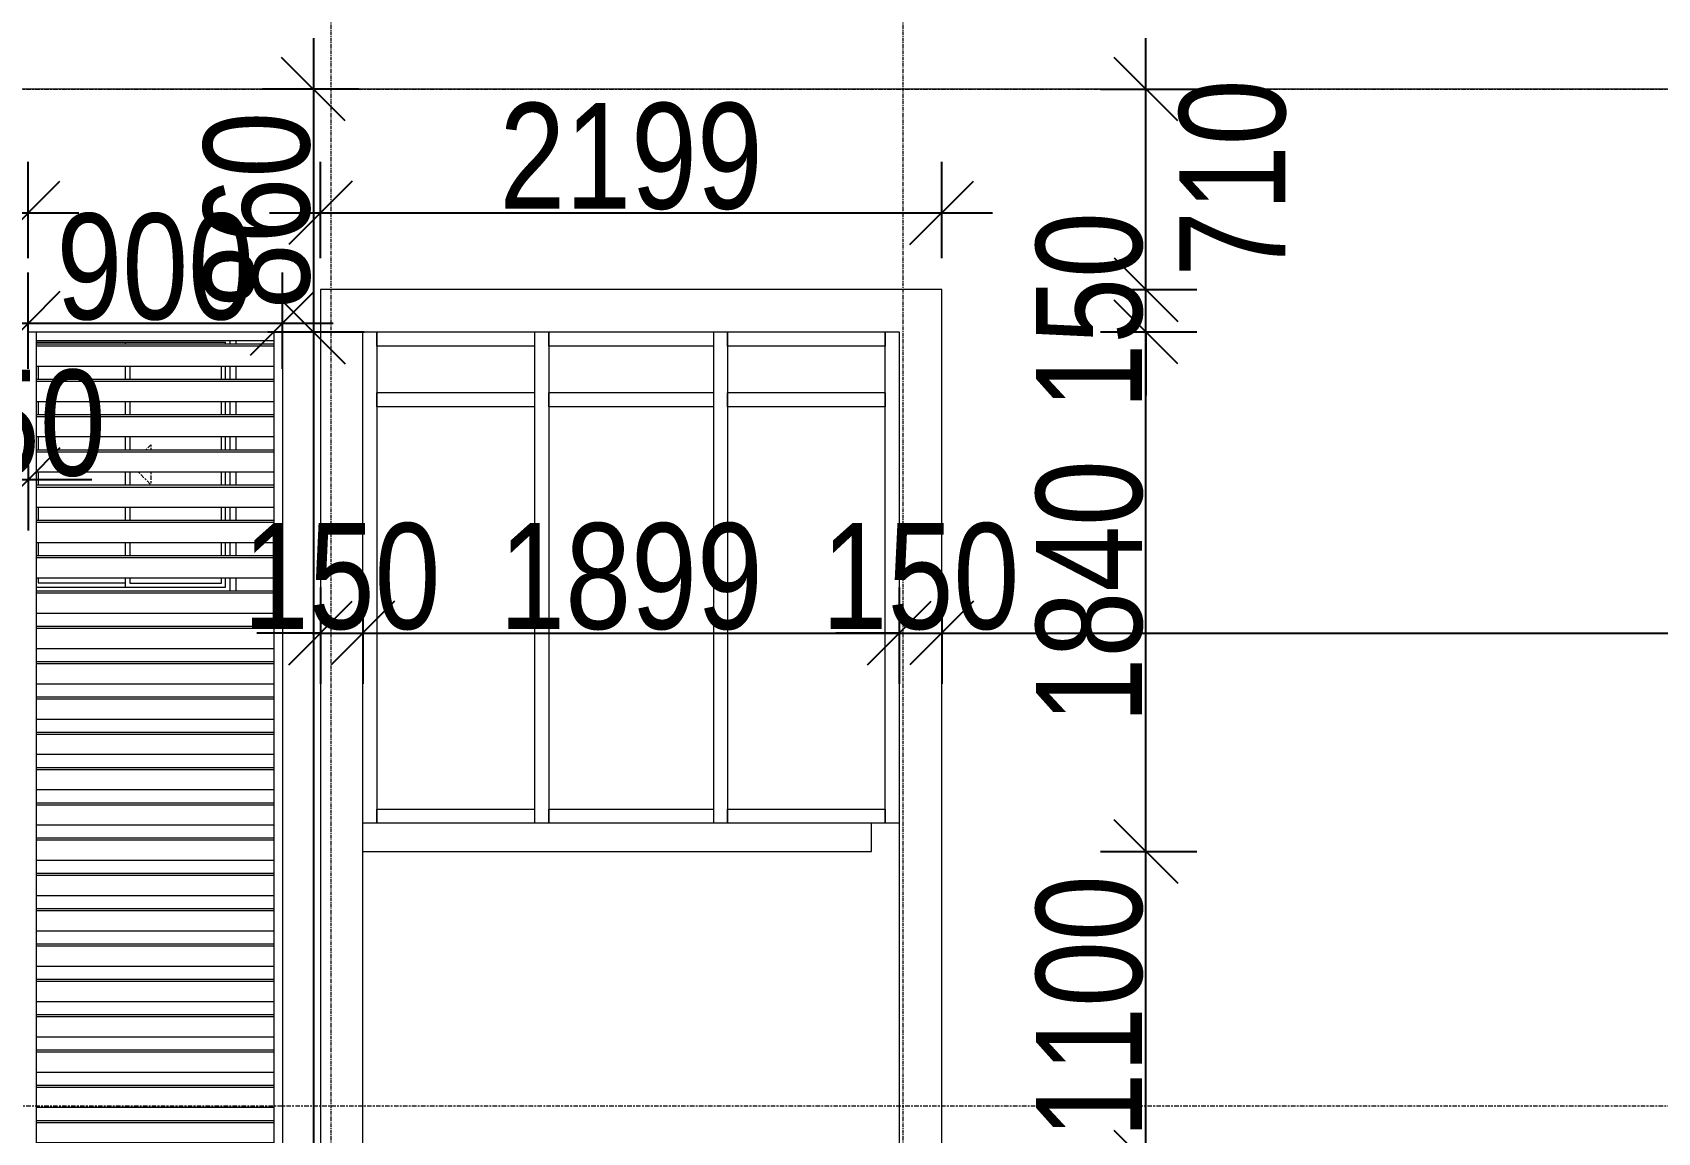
# Model space of a CAD drawing. Header units: millimetres. Extents: x -35190 to 411743, y -233114 to 23872.
# Drawn here: x 162426 to 168179, y -156620 to -152724 of the extents above; entities that cross this region are included whole.
import ezdxf

# ---------------------------------------------------------------- set-up
doc = ezdxf.new("R2010")
doc.units = ezdxf.units.MM
doc.linetypes.add('Centre', pattern=[31.75, 6.35, -4.7625, 15.875, -4.7625])
doc.linetypes.add('Grid Line', pattern=[22.225, 12.7, -3.175, 3.175, -3.175])
for name, color, linetype, lineweight in [('A-ANNO-DIMS', 211, 'Continuous', 9), ('A-FLOR-LEVL', 51, 'Continuous', 18), ('A-GLAZ', 151, 'Continuous', 18), ('A-GLAZ-CURT', 52, 'Continuous', 18), ('A-GLAZ-CWMG', 51, 'Continuous', 18), ('A-ROOF', 132, 'Continuous', 18), ('A-WALL', 113, 'Continuous', 18), ('Q-CASE', 31, 'Continuous', 18), ('S-GRID', 1, 'Continuous', 9)]:
    doc.layers.add(name, color=color, linetype=linetype, lineweight=lineweight)
doc.styles.add('Arial_3', font='arial.ttf', dxfattribs={"width": 0.8, "height": 375})
doc.dimstyles.new('main_4_5mm', dxfattribs={"dimscale": 304.8, "dimtxt": 382.597275, "dimasz": 0.738189, "dimexe": 0.590551, "dimexo": 0.0625, "dimgap": 0.024606, "dimtad": 1, "dimdec": 0, "dimzin": 0, "dimdsep": 46, "dimtxsty": 'Arial_3', "dimblk1": 'OBLIQUE', "dimblk2": 'OBLIQUE', "dimsah": 1, "dimcen": 0.09, "dimdle": 0.590551, "dimazin": 0, "dimtfac": 1, "dimtdec": 4, "dimtix": 1, "dimtmove": 0, "dimatfit": 3, "dimfxl": 0.590551, "dimfxlon": 1, "dimtvp": 1, "dimtolj": 1, "dimtzin": 0, "dimarcsym": 2})
doc.dimstyles.new('main_4_5mm_1', dxfattribs={"dimscale": 304.8, "dimtxt": 382.597275, "dimasz": 0.738189, "dimexe": 0.590551, "dimexo": 0.0625, "dimgap": 0.024606, "dimtad": 1, "dimdec": 0, "dimzin": 0, "dimdsep": 46, "dimtxsty": 'Arial_3', "dimblk1": 'OBLIQUE', "dimblk2": 'OBLIQUE', "dimsah": 1, "dimcen": 0.09, "dimdle": 0.590551, "dimazin": 0, "dimtfac": 1, "dimtdec": 4, "dimtix": 1, "dimtmove": 1, "dimatfit": 3, "dimfxl": 0.590551, "dimfxlon": 1, "dimtvp": 1, "dimtolj": 1, "dimtzin": 0, "dimarcsym": 2})

# ---------------------------------------------------------------- blocks, each defined once
blk = doc.blocks.new('Rectangular Mullion - 50 x 150mm-723582-West')
at = {"layer": 'A-GLAZ-CWMG'}
for p, q in [((265.3, 10640), (265.3, 10690)), ((823.3, 10690), (823.3, 10640)), ((823.3, 10640), (265.3, 10640))]:
    blk.add_line(p, q, dxfattribs=at)
blk = doc.blocks.new('Rectangular Mullion - 50 x 150mm-723583-West')
at = {"layer": 'A-GLAZ-CWMG'}
for p, q in [((1506.3, 8950), (1506.3, 9000)), ((1506.3, 9000), (2064.3, 9000)), ((2064.3, 9000), (2064.3, 8950))]:
    blk.add_line(p, q, dxfattribs=at)
blk = doc.blocks.new('Rectangular Mullion - 50 x 150mm-723963-West')
at = {"layer": 'A-GLAZ-CWMG'}
for p, q in [((873.3, 8950), (873.3, 9000)), ((873.3, 9000), (1456.3, 9000)), ((1456.3, 9000), (1456.3, 8950))]:
    blk.add_line(p, q, dxfattribs=at)
blk = doc.blocks.new('Rectangular Mullion - 50 x 150mm-725073-West')
at = {"layer": 'A-GLAZ-CWMG'}
blk.add_line((265.3, 6700), (265.3, 5200), dxfattribs=at)
blk = doc.blocks.new('Rectangular Mullion - 50 x 150mm-725082-West')
at = {"layer": 'A-GLAZ-CWMG'}
blk.add_line((2064.3, 10450), (2064.3, 10690), dxfattribs=at)
blk = doc.blocks.new('Rectangular Mullion - 50 x 150mm-725067-West')
at = {"layer": 'A-GLAZ-CWMG'}
for p, q in [((1390.3, 6700), (1390.3, 5200)), ((1440.3, 6700), (1440.3, 5200))]:
    blk.add_line(p, q, dxfattribs=at)
blk = doc.blocks.new('Casework 1 - Casework 1-478824-West')
at = {"layer": 'Q-CASE'}
for p, q in [((2264.3, 10840), (65.3, 10840)), ((65.3, 10840), (65.3, 0)), ((2264.3, 0), (2264.3, 10840)), ((215.3, 150), (215.3, 10690)), ((215.3, 10690), (2114.3, 10690)), ((2114.3, 10690), (2114.3, 0)), ((2015.3, 8950), (215.3, 8950)), ((2015.3, 8850), (2015.3, 8950)), ((215.3, 8850), (2015.3, 8850))]:
    blk.add_line(p, q, dxfattribs=at)
blk = doc.blocks.new('Sliding - 2L - SL750 X 900-440830-West')
at = {"layer": 'A-GLAZ'}
for p, q in [((-939.7, 10654), (-270.7, 10654)), ((-624.7, 10646.9), (-624.7, 10654)), ((-270.7, 10646.9), (-270.7, 10654)), ((-254.7, 10646.9), (-254.7, 10660)), ((-234.7, 10660), (-234.7, 10646.9)), ((-933.6, 10568.1), (-933.6, 10521.9)), ((-624.8, 10521.9), (-624.8, 10568.1)), ((-624.7, 10521.9), (-624.7, 10568.1)), ((-609.7, 10568.1), (-609.7, 10521.9)), ((-285.7, 10521.9), (-285.7, 10568.1)), ((-270.7, 10521.9), (-270.7, 10568.1)), ((-254.7, 10521.9), (-254.7, 10568.1)), ((-234.7, 10568.1), (-234.7, 10521.9)), ((-933.6, 10443.1), (-933.6, 10396.9)), ((-624.8, 10396.9), (-624.8, 10443.1)), ((-624.7, 10396.9), (-624.7, 10443.1)), ((-609.7, 10443.1), (-609.7, 10396.9)), ((-285.7, 10396.9), (-285.7, 10443.1)), ((-270.7, 10396.9), (-270.7, 10443.1)), ((-254.7, 10396.9), (-254.7, 10443.1)), ((-234.7, 10443.1), (-234.7, 10396.9)), ((-933.6, 10318.1), (-933.6, 10271.9)), ((-624.8, 10271.9), (-624.8, 10318.1)), ((-624.7, 10271.9), (-624.7, 10318.1)), ((-609.7, 10318.1), (-609.7, 10271.9)), ((-285.7, 10271.9), (-285.7, 10318.1)), ((-270.7, 10271.9), (-270.7, 10318.1)), ((-254.7, 10271.9), (-254.7, 10318.1)), ((-234.7, 10318.1), (-234.7, 10271.9)), ((-933.6, 10193.1), (-933.6, 10146.9)), ((-624.8, 10146.9), (-624.8, 10193.1)), ((-624.7, 10146.9), (-624.7, 10193.1)), ((-609.7, 10193.1), (-609.7, 10146.9)), ((-285.7, 10146.9), (-285.7, 10193.1)), ((-270.7, 10146.9), (-270.7, 10193.1)), ((-254.7, 10146.9), (-254.7, 10193.1)), ((-234.7, 10193.1), (-234.7, 10146.9)), ((-933.6, 10068.1), (-933.6, 10021.9)), ((-624.8, 10021.9), (-624.8, 10068.1)), ((-624.7, 10021.9), (-624.7, 10068.1)), ((-609.7, 10068.1), (-609.7, 10021.9)), ((-285.7, 10021.9), (-285.7, 10068.1)), ((-270.7, 10021.9), (-270.7, 10068.1)), ((-254.7, 10021.9), (-254.7, 10068.1)), ((-234.7, 10068.1), (-234.7, 10021.9)), ((-933.6, 9943.1), (-933.6, 9896.9)), ((-624.8, 9896.9), (-624.8, 9943.1)), ((-624.7, 9896.9), (-624.7, 9943.1)), ((-609.7, 9943.1), (-609.7, 9896.9)), ((-285.7, 9896.9), (-285.7, 9943.1)), ((-270.7, 9896.9), (-270.7, 9943.1)), ((-254.7, 9896.9), (-254.7, 9943.1)), ((-234.7, 9943.1), (-234.7, 9896.9)), ((-939.7, 9786), (-270.7, 9786)), ((-933.6, 9818.1), (-933.6, 9801.1)), ((-933.6, 9801.1), (-624.8, 9801.1)), ((-624.8, 9801.1), (-624.8, 9818.1)), ((-624.7, 9786), (-624.7, 9818.1)), ((-609.7, 9818.1), (-609.7, 9801)), ((-609.7, 9801), (-285.7, 9801)), ((-285.7, 9801), (-285.7, 9818.1)), ((-270.7, 9786), (-270.7, 9818.1)), ((-254.7, 9771.9), (-254.7, 9818.1)), ((-234.7, 9818.1), (-234.7, 9771.9))]:
    blk.add_line(p, q, dxfattribs=at)
at = {"layer": 'A-GLAZ', "linetype": 'Centre'}
for p, q in [((-554, 10271.9), (-535.2, 10290.7)), ((-535.2, 10290.7), (-535.2, 10271.9)), ((-579, 10193.1), (-535.2, 10149.3)), ((-535.2, 10193.1), (-535.2, 10149.3))]:
    blk.add_line(p, q, dxfattribs=at)
blk = doc.blocks.new('Rectangular Mullion - 30mm Square-695634-West')
at = {"layer": 'A-GLAZ-CWMG'}
for p, q in [((-939.7, 10660), (-939.7, 10690)), ((-939.7, 10660), (-99.7, 10660)), ((-99.7, 10690), (-99.7, 10660))]:
    blk.add_line(p, q, dxfattribs=at)
blk = doc.blocks.new('Rectangular Mullion - 30mm Square-695780-West')
at = {"layer": 'A-GLAZ-CWMG'}
for p, q in [((-939.7, 10646.9), (-939.7, 10690)), ((-939.7, 10605), (-939.7, 10615.4))]:
    blk.add_line(p, q, dxfattribs=at)
blk = doc.blocks.new('grill panel - grill panel-V15-West')
at = {"layer": 'A-GLAZ-CURT'}
for p, q in [((-939.7, 639.8), (-939.7, 646.9)), ((-99.7, 646.9), (-939.7, 646.9)), ((-939.7, 615.4), (-939.7, 639.8)), ((-99.7, 639.8), (-939.7, 639.8)), ((-99.7, 646.9), (-99.7, 639.8)), ((-99.7, 639.8), (-99.7, 615.4)), ((-99.7, 568.1), (-939.7, 568.1))]:
    blk.add_line(p, q, dxfattribs=at)
blk = doc.blocks.new('Rectangular Mullion - 30mm Square-V21-West')
at = {"layer": 'A-GLAZ-CWMG'}
for p, q in [((-99.7, 7855), (-99.7, 7771.9)), ((-99.7, 7740.5), (-99.7, 7730))]:
    blk.add_line(p, q, dxfattribs=at)
blk = doc.blocks.new('Rectangular Mullion - 30mm Square-695042-West')
at = {"layer": 'A-GLAZ-CWMG'}
for p, q in [((-99.7, 730), (-99.7, 646.9)), ((-99.7, 615.4), (-99.7, 605))]:
    blk.add_line(p, q, dxfattribs=at)
blk = doc.blocks.new('Rectangular Mullion - 30mm Square-V22-West')
at = {"layer": 'A-GLAZ-CWMG'}
for p, q in [((-939.7, 7771.9), (-939.7, 7855)), ((-939.7, 7730), (-939.7, 7740.5))]:
    blk.add_line(p, q, dxfattribs=at)
blk = doc.blocks.new('Rectangular Mullion - 30mm Square-695045-West')
at = {"layer": 'A-GLAZ-CWMG'}
for p, q in [((-939.7, 646.9), (-939.7, 730)), ((-939.7, 605), (-939.7, 615.4))]:
    blk.add_line(p, q, dxfattribs=at)
blk = doc.blocks.new('Rectangular Mullion - 50 x 150mm-725129-West')
at = {"layer": 'A-GLAZ-CWMG'}
blk.add_line((265.3, 10690), (265.3, 10450), dxfattribs=at)
blk = doc.blocks.new('Rectangular Mullion - 50 x 150mm-725076-West')
at = {"layer": 'A-GLAZ-CWMG'}
blk.add_line((1965.3, 5200), (1965.3, 6700), dxfattribs=at)
blk = doc.blocks.new('Rectangular Mullion - 50 x 150mm-725079-West')
at = {"layer": 'A-GLAZ-CWMG'}
for p, q in [((1456.3, 10690), (1456.3, 10450)), ((1506.3, 10690), (1506.3, 10450))]:
    blk.add_line(p, q, dxfattribs=at)
blk = doc.blocks.new('Rectangular Mullion - 50 x 150mm-723585-West')
at = {"layer": 'A-GLAZ-CWMG'}
for p, q in [((1506.3, 10425), (1506.3, 10475)), ((2064.3, 10475), (1506.3, 10475)), ((2064.3, 10475), (2064.3, 10425)), ((2064.3, 10425), (1506.3, 10425))]:
    blk.add_line(p, q, dxfattribs=at)
blk = doc.blocks.new('Rectangular Mullion - 50 x 150mm-723964-West')
at = {"layer": 'A-GLAZ-CWMG'}
for p, q in [((873.3, 10425), (873.3, 10475)), ((1456.3, 10475), (873.3, 10475)), ((1456.3, 10475), (1456.3, 10425)), ((1456.3, 10425), (873.3, 10425))]:
    blk.add_line(p, q, dxfattribs=at)
blk = doc.blocks.new('Rectangular Mullion - 50 x 150mm-723965-West')
at = {"layer": 'A-GLAZ-CWMG'}
for p, q in [((873.3, 10640), (873.3, 10690)), ((1456.3, 10690), (1456.3, 10640)), ((1456.3, 10640), (873.3, 10640))]:
    blk.add_line(p, q, dxfattribs=at)
blk = doc.blocks.new('grill panel - grill panel-695781-West')
at = {"layer": 'A-GLAZ-CURT'}
for p, q in [((-939.7, 10639.8), (-939.7, 10646.9)), ((-99.7, 10646.9), (-939.7, 10646.9)), ((-99.7, 10646.9), (-99.7, 10639.8)), ((-939.7, 10615.4), (-939.7, 10639.8)), ((-99.7, 10639.8), (-939.7, 10639.8)), ((-99.7, 10639.8), (-99.7, 10615.4)), ((-99.7, 10568.1), (-939.7, 10568.1))]:
    blk.add_line(p, q, dxfattribs=at)
blk = doc.blocks.new('Rectangular Mullion - 30mm Square-695782-West')
at = {"layer": 'A-GLAZ-CWMG'}
for p, q in [((-99.7, 10690), (-99.7, 10646.9)), ((-99.7, 10615.4), (-99.7, 10605))]:
    blk.add_line(p, q, dxfattribs=at)
blk = doc.blocks.new('_Oblique')
at = {"color": 0, "linetype": 'ByBlock', "lineweight": -2}
blk.add_line((-0.5, -0.5), (0.5, 0.5), dxfattribs=at)
blk = doc.blocks.new('*D2554')
at = {"layer": 'A-ANNO-DIMS', "color": 0, "lineweight": -2, "transparency": 16777216}
for p, q in [((166367.7, -159555), (166367.7, -156545)), ((166206.8, -156725), (166547.7, -156725)), ((166206.8, -159375), (166547.7, -159375))]:
    blk.add_line(p, q, dxfattribs=at)
at = {"layer": 'Defpoints', "color": 0, "transparency": 16777216}
for p in [(166187.7, -156725), (166367.7, -156725), (166187.7, -159375)]:
    blk.add_point(p, dxfattribs=at)
at = {"layer": 'A-ANNO-DIMS', "color": 0, "lineweight": -2, "transparency": 16777216, "xscale": 224.9999999999999, "yscale": 224.9999999999999, "zscale": 224.9999999999999}
for p, rotation in [((166367.7, -156725), 90), ((166367.7, -159375), 270)]:
    blk.add_blockref('_Oblique', p, dxfattribs=dict(at, rotation=rotation))
at = {"layer": 'A-ANNO-DIMS', "color": 0, "transparency": 16777216, "insert": (166168.7, -158050), "char_height": 375, "width": 991.692, "attachment_point": 5, "rotation": 90, "style": 'Arial_3'}
blk.add_mtext('\\A1;2650', dxfattribs=at)
blk = doc.blocks.new('*D2555')
at = {"layer": 'A-ANNO-DIMS', "color": 0, "lineweight": -2, "transparency": 16777216}
for p, q in [((166367.7, -156905), (166367.7, -155445)), ((166206.8, -155625), (166547.7, -155625)), ((166206.8, -156725), (166547.7, -156725))]:
    blk.add_line(p, q, dxfattribs=at)
at = {"layer": 'Defpoints', "color": 0, "transparency": 16777216}
for p in [(166187.7, -155625), (166367.7, -155625), (166187.7, -156725)]:
    blk.add_point(p, dxfattribs=at)
at = {"layer": 'A-ANNO-DIMS', "color": 0, "lineweight": -2, "transparency": 16777216, "xscale": 224.9999999999999, "yscale": 224.9999999999999, "zscale": 224.9999999999999}
for p, rotation in [((166367.7, -155625), 90), ((166367.7, -156725), 270)]:
    blk.add_blockref('_Oblique', p, dxfattribs=dict(at, rotation=rotation))
at = {"layer": 'A-ANNO-DIMS', "color": 0, "transparency": 16777216, "insert": (166168.7, -156175), "char_height": 375, "width": 991.692, "attachment_point": 5, "rotation": 90, "style": 'Arial_3'}
blk.add_mtext('\\A1;1100', dxfattribs=at)
blk = doc.blocks.new('*D2556')
at = {"layer": 'A-ANNO-DIMS', "color": 0, "lineweight": -2, "transparency": 16777216}
for p, q in [((166367.7, -155805), (166367.7, -153605)), ((166206.8, -153785), (166547.7, -153785)), ((166206.8, -155625), (166547.7, -155625))]:
    blk.add_line(p, q, dxfattribs=at)
at = {"layer": 'Defpoints', "color": 0, "transparency": 16777216}
for p in [(166187.7, -153785), (166367.7, -153785), (166187.7, -155625)]:
    blk.add_point(p, dxfattribs=at)
at = {"layer": 'A-ANNO-DIMS', "color": 0, "lineweight": -2, "transparency": 16777216, "xscale": 224.9999999999999, "yscale": 224.9999999999999, "zscale": 224.9999999999999}
for p, rotation in [((166367.7, -153785), 90), ((166367.7, -155625), 270)]:
    blk.add_blockref('_Oblique', p, dxfattribs=dict(at, rotation=rotation))
at = {"layer": 'A-ANNO-DIMS', "color": 0, "transparency": 16777216, "insert": (166168.7, -154705), "char_height": 375, "width": 991.692, "attachment_point": 5, "rotation": 90, "style": 'Arial_3'}
blk.add_mtext('\\A1;1840', dxfattribs=at)
blk = doc.blocks.new('*D2557')
at = {"layer": 'A-ANNO-DIMS', "color": 0, "lineweight": -2, "transparency": 16777216}
for p, q in [((166367.7, -153635), (166367.7, -153410)), ((166206.8, -153635), (166547.7, -153635)), ((166367.7, -153785), (166367.7, -153635)), ((166206.8, -153785), (166547.7, -153785)), ((166367.7, -153785), (166367.7, -154010))]:
    blk.add_line(p, q, dxfattribs=at)
at = {"layer": 'Defpoints', "color": 0, "transparency": 16777216}
for p in [(166187.7, -153635), (166367.7, -153635), (166187.7, -153785)]:
    blk.add_point(p, dxfattribs=at)
at = {"layer": 'A-ANNO-DIMS', "color": 0, "lineweight": -2, "transparency": 16777216, "xscale": 224.9999999999999, "yscale": 224.9999999999999, "zscale": 224.9999999999999}
for p, rotation in [((166367.7, -153635), 270), ((166367.7, -153785), 90)]:
    blk.add_blockref('_Oblique', p, dxfattribs=dict(at, rotation=rotation))
at = {"layer": 'A-ANNO-DIMS', "color": 0, "transparency": 16777216, "insert": (166168.7, -153710), "char_height": 375, "width": 743.769, "attachment_point": 5, "rotation": 90, "style": 'Arial_3'}
blk.add_mtext('\\A1;150', dxfattribs=at)
blk = doc.blocks.new('*D2558')
at = {"layer": 'A-ANNO-DIMS', "color": 0, "lineweight": -2, "transparency": 16777216}
for p, q in [((166367.7, -153815), (166367.7, -152745)), ((166206.8, -152925), (166547.7, -152925)), ((166206.8, -153635), (166547.7, -153635))]:
    blk.add_line(p, q, dxfattribs=at)
at = {"layer": 'Defpoints', "color": 0, "transparency": 16777216}
for p in [(166187.7, -152925), (166367.7, -152925), (166187.7, -153635)]:
    blk.add_point(p, dxfattribs=at)
at = {"layer": 'A-ANNO-DIMS', "color": 0, "lineweight": -2, "transparency": 16777216, "xscale": 224.9999999999999, "yscale": 224.9999999999999, "zscale": 224.9999999999999}
for p, rotation in [((166367.7, -152925), 90), ((166367.7, -153635), 270)]:
    blk.add_blockref('_Oblique', p, dxfattribs=dict(at, rotation=rotation))
at = {"layer": 'A-ANNO-DIMS', "color": 0, "transparency": 16777216, "insert": (166485.6, -153589.9), "char_height": 375, "width": 743.769, "attachment_point": 1, "rotation": 90, "line_spacing_factor": 0.941778, "style": 'Arial_3'}
blk.add_mtext('\\A1;710', dxfattribs=at)
blk = doc.blocks.new('*D2559')
at = {"layer": 'A-ANNO-DIMS', "color": 0, "lineweight": -2, "transparency": 16777216}
for p, q in [((163420.7, -152745), (163420.7, -153965)), ((163581.6, -152925), (163240.7, -152925)), ((163259.7, -153785), (163600.7, -153785))]:
    blk.add_line(p, q, dxfattribs=at)
at = {"layer": 'Defpoints', "color": 0, "transparency": 16777216}
for p in [(163600.7, -152925), (163240.7, -153785), (163420.7, -153785)]:
    blk.add_point(p, dxfattribs=at)
at = {"layer": 'A-ANNO-DIMS', "color": 0, "lineweight": -2, "transparency": 16777216, "xscale": 224.9999999999999, "yscale": 224.9999999999999, "zscale": 224.9999999999999}
for p, rotation in [((163420.7, -152925), 90), ((163420.7, -153785), 270)]:
    blk.add_blockref('_Oblique', p, dxfattribs=dict(at, rotation=rotation))
at = {"layer": 'A-ANNO-DIMS', "color": 0, "transparency": 16777216, "insert": (163221.7, -153355), "char_height": 375, "width": 743.769, "attachment_point": 5, "rotation": 90, "style": 'Arial_3'}
blk.add_mtext('\\A1;860', dxfattribs=at)
blk = doc.blocks.new('*D2560')
at = {"layer": 'A-ANNO-DIMS', "color": 0, "lineweight": -2, "transparency": 16777216}
for p, q in [((163420.7, -153605), (163420.7, -164205)), ((163259.7, -153785), (163600.7, -153785)), ((163259.7, -164025), (163600.7, -164025))]:
    blk.add_line(p, q, dxfattribs=at)
at = {"layer": 'Defpoints', "color": 0, "transparency": 16777216}
for p in [(163240.7, -153785), (163240.7, -164025), (163420.7, -164025)]:
    blk.add_point(p, dxfattribs=at)
at = {"layer": 'A-ANNO-DIMS', "color": 0, "lineweight": -2, "transparency": 16777216, "xscale": 224.9999999999999, "yscale": 224.9999999999999, "zscale": 224.9999999999999}
for p, rotation in [((163420.7, -153785), 90), ((163420.7, -164025), 270)]:
    blk.add_blockref('_Oblique', p, dxfattribs=dict(at, rotation=rotation))
at = {"layer": 'A-ANNO-DIMS', "color": 0, "transparency": 16777216, "insert": (163221.7, -158905), "char_height": 375, "width": 1239.615, "attachment_point": 5, "rotation": 90, "style": 'Arial_3'}
blk.add_mtext('\\A1;10240', dxfattribs=at)
blk = doc.blocks.new('*D2561')
at = {"layer": 'A-ANNO-DIMS', "color": 0, "lineweight": -2, "transparency": 16777216}
for p, q in [((163445.7, -154690.1), (163445.7, -155031.1)), ((163595.7, -154690.1), (163595.7, -155031.1)), ((163445.7, -154851.1), (163220.7, -154851.1)), ((163445.7, -154851.1), (163595.7, -154851.1)), ((163595.7, -154851.1), (163820.7, -154851.1))]:
    blk.add_line(p, q, dxfattribs=at)
at = {"layer": 'Defpoints', "color": 0, "transparency": 16777216}
for p in [(163445.7, -154671.1), (163595.7, -154671.1), (163595.7, -154851.1)]:
    blk.add_point(p, dxfattribs=at)
at = {"layer": 'A-ANNO-DIMS', "color": 0, "lineweight": -2, "transparency": 16777216, "xscale": 224.9999999999999, "yscale": 224.9999999999999, "zscale": 224.9999999999999}
blk.add_blockref('_Oblique', (163445.7, -154851.1), dxfattribs=at)
at = {"layer": 'A-ANNO-DIMS', "color": 0, "lineweight": -2, "transparency": 16777216, "xscale": 224.9999999999999, "yscale": 224.9999999999999, "zscale": 224.9999999999999, "rotation": 180}
blk.add_blockref('_Oblique', (163595.7, -154851.1), dxfattribs=at)
at = {"layer": 'A-ANNO-DIMS', "color": 0, "transparency": 16777216, "insert": (163520.7, -154652.1), "char_height": 375, "width": 743.769, "attachment_point": 5, "style": 'Arial_3'}
blk.add_mtext('\\A1;150', dxfattribs=at)
blk = doc.blocks.new('*D2562')
at = {"layer": 'A-ANNO-DIMS', "color": 0, "lineweight": -2, "transparency": 16777216}
for p, q in [((163595.7, -154690.1), (163595.7, -155031.1)), ((165494.7, -154690.1), (165494.7, -155031.1)), ((163415.7, -154851.1), (165674.7, -154851.1))]:
    blk.add_line(p, q, dxfattribs=at)
at = {"layer": 'Defpoints', "color": 0, "transparency": 16777216}
for p in [(163595.7, -154671.1), (165494.7, -154671.1), (165494.7, -154851.1)]:
    blk.add_point(p, dxfattribs=at)
at = {"layer": 'A-ANNO-DIMS', "color": 0, "lineweight": -2, "transparency": 16777216, "xscale": 224.9999999999999, "yscale": 224.9999999999999, "zscale": 224.9999999999999, "rotation": 180}
blk.add_blockref('_Oblique', (163595.7, -154851.1), dxfattribs=at)
at = {"layer": 'A-ANNO-DIMS', "color": 0, "lineweight": -2, "transparency": 16777216, "xscale": 224.9999999999999, "yscale": 224.9999999999999, "zscale": 224.9999999999999}
blk.add_blockref('_Oblique', (165494.7, -154851.1), dxfattribs=at)
at = {"layer": 'A-ANNO-DIMS', "color": 0, "transparency": 16777216, "insert": (164545.2, -154652.1), "char_height": 375, "width": 991.692, "attachment_point": 5, "style": 'Arial_3'}
blk.add_mtext('\\A1;1899', dxfattribs=at)
blk = doc.blocks.new('*D2563')
at = {"layer": 'A-ANNO-DIMS', "color": 0, "lineweight": -2, "transparency": 16777216}
for p, q in [((165494.7, -154690.1), (165494.7, -155031.1)), ((165644.7, -154690.1), (165644.7, -155031.1)), ((165494.7, -154851.1), (165269.7, -154851.1)), ((165494.7, -154851.1), (165644.7, -154851.1)), ((165644.7, -154851.1), (165869.7, -154851.1))]:
    blk.add_line(p, q, dxfattribs=at)
at = {"layer": 'Defpoints', "color": 0, "transparency": 16777216}
for p in [(165494.7, -154671.1), (165644.7, -154671.1), (165644.7, -154851.1)]:
    blk.add_point(p, dxfattribs=at)
at = {"layer": 'A-ANNO-DIMS', "color": 0, "lineweight": -2, "transparency": 16777216, "xscale": 224.9999999999999, "yscale": 224.9999999999999, "zscale": 224.9999999999999}
blk.add_blockref('_Oblique', (165494.7, -154851.1), dxfattribs=at)
at = {"layer": 'A-ANNO-DIMS', "color": 0, "lineweight": -2, "transparency": 16777216, "xscale": 224.9999999999999, "yscale": 224.9999999999999, "zscale": 224.9999999999999, "rotation": 180}
blk.add_blockref('_Oblique', (165644.7, -154851.1), dxfattribs=at)
at = {"layer": 'A-ANNO-DIMS', "color": 0, "transparency": 16777216, "insert": (165569.7, -154652.1), "char_height": 375, "width": 743.769, "attachment_point": 5, "style": 'Arial_3'}
blk.add_mtext('\\A1;150', dxfattribs=at)
blk = doc.blocks.new('*D2564')
at = {"layer": 'A-ANNO-DIMS', "color": 0, "lineweight": -2, "transparency": 16777216}
for p, q in [((165644.7, -154690.1), (165644.7, -155031.1)), ((172008.2, -154690.1), (172008.2, -155031.1)), ((165464.7, -154851.1), (172188.2, -154851.1))]:
    blk.add_line(p, q, dxfattribs=at)
at = {"layer": 'Defpoints', "color": 0, "transparency": 16777216}
for p in [(165644.7, -154671.1), (172008.2, -154671.1), (172008.2, -154851.1)]:
    blk.add_point(p, dxfattribs=at)
at = {"layer": 'A-ANNO-DIMS', "color": 0, "lineweight": -2, "transparency": 16777216, "xscale": 224.9999999999999, "yscale": 224.9999999999999, "zscale": 224.9999999999999, "rotation": 180}
blk.add_blockref('_Oblique', (165644.7, -154851.1), dxfattribs=at)
at = {"layer": 'A-ANNO-DIMS', "color": 0, "lineweight": -2, "transparency": 16777216, "xscale": 224.9999999999999, "yscale": 224.9999999999999, "zscale": 224.9999999999999}
blk.add_blockref('_Oblique', (172008.2, -154851.1), dxfattribs=at)
at = {"layer": 'A-ANNO-DIMS', "color": 0, "transparency": 16777216, "insert": (168826.5, -154652), "char_height": 375, "width": 991.692, "attachment_point": 5, "style": 'Arial_3'}
blk.add_mtext('\\A1;6364', dxfattribs=at)
blk = doc.blocks.new('*D2566')
at = {"layer": 'A-ANNO-DIMS', "color": 0, "lineweight": -2, "transparency": 16777216}
for p, q in [((162410.7, -153915.3), (162410.7, -153574.4)), ((163310.7, -153915.3), (163310.7, -153574.4)), ((162230.7, -153754.4), (163490.7, -153754.4))]:
    blk.add_line(p, q, dxfattribs=at)
at = {"layer": 'Defpoints', "color": 0, "transparency": 16777216}
for p in [(163310.7, -153754.4), (162410.7, -153934.4), (163310.7, -153934.4)]:
    blk.add_point(p, dxfattribs=at)
at = {"layer": 'A-ANNO-DIMS', "color": 0, "lineweight": -2, "transparency": 16777216, "xscale": 224.9999999999999, "yscale": 224.9999999999999, "zscale": 224.9999999999999, "rotation": 180}
blk.add_blockref('_Oblique', (162410.7, -153754.4), dxfattribs=at)
at = {"layer": 'A-ANNO-DIMS', "color": 0, "lineweight": -2, "transparency": 16777216, "xscale": 224.9999999999999, "yscale": 224.9999999999999, "zscale": 224.9999999999999}
blk.add_blockref('_Oblique', (163310.7, -153754.4), dxfattribs=at)
at = {"layer": 'A-ANNO-DIMS', "color": 0, "transparency": 16777216, "insert": (162860.7, -153555.4), "char_height": 375, "width": 743.769, "attachment_point": 5, "style": 'Arial_3'}
blk.add_mtext('\\A1;900', dxfattribs=at)
blk = doc.blocks.new('*D2567')
at = {"layer": 'A-ANNO-DIMS', "color": 0, "lineweight": -2, "transparency": 16777216}
for p, q in [((162260.7, -154146.9), (162260.7, -154487.8)), ((162410.7, -154146.9), (162410.7, -154487.8)), ((162260.7, -154307.8), (162035.7, -154307.8)), ((162260.7, -154307.8), (162410.7, -154307.8)), ((162410.7, -154307.8), (162635.7, -154307.8))]:
    blk.add_line(p, q, dxfattribs=at)
at = {"layer": 'Defpoints', "color": 0, "transparency": 16777216}
for p in [(162260.7, -154127.8), (162410.7, -154127.8), (162410.7, -154307.8)]:
    blk.add_point(p, dxfattribs=at)
at = {"layer": 'A-ANNO-DIMS', "color": 0, "lineweight": -2, "transparency": 16777216, "xscale": 224.9999999999999, "yscale": 224.9999999999999, "zscale": 224.9999999999999}
blk.add_blockref('_Oblique', (162260.7, -154307.8), dxfattribs=at)
at = {"layer": 'A-ANNO-DIMS', "color": 0, "lineweight": -2, "transparency": 16777216, "xscale": 224.9999999999999, "yscale": 224.9999999999999, "zscale": 224.9999999999999, "rotation": 180}
blk.add_blockref('_Oblique', (162410.7, -154307.8), dxfattribs=at)
at = {"layer": 'A-ANNO-DIMS', "color": 0, "transparency": 16777216, "insert": (162335.7, -154108.9), "char_height": 375, "width": 743.769, "attachment_point": 5, "style": 'Arial_3'}
blk.add_mtext('\\A1;150', dxfattribs=at)
blk = doc.blocks.new('*D2605')
at = {"layer": 'A-ANNO-DIMS', "color": 0, "lineweight": -2, "transparency": 16777216}
for p, q in [((162410.7, -153523.8), (162410.7, -153182.9)), ((149045.7, -153201.9), (149045.7, -153542.9)), ((148865.7, -153362.9), (162590.7, -153362.9))]:
    blk.add_line(p, q, dxfattribs=at)
at = {"layer": 'Defpoints', "color": 0, "transparency": 16777216}
for p in [(149045.7, -153182.9), (162410.7, -153362.9), (162410.7, -153542.9)]:
    blk.add_point(p, dxfattribs=at)
at = {"layer": 'A-ANNO-DIMS', "color": 0, "lineweight": -2, "transparency": 16777216, "xscale": 224.9999999999999, "yscale": 224.9999999999999, "zscale": 224.9999999999999, "rotation": 180}
blk.add_blockref('_Oblique', (149045.7, -153362.9), dxfattribs=at)
at = {"layer": 'A-ANNO-DIMS', "color": 0, "lineweight": -2, "transparency": 16777216, "xscale": 224.9999999999999, "yscale": 224.9999999999999, "zscale": 224.9999999999999}
blk.add_blockref('_Oblique', (162410.7, -153362.9), dxfattribs=at)
at = {"layer": 'A-ANNO-DIMS', "color": 0, "transparency": 16777216, "insert": (155728.2, -153163.8), "char_height": 375, "width": 1239.615, "attachment_point": 5, "style": 'Arial_3'}
blk.add_mtext('\\A1;13365', dxfattribs=at)
blk = doc.blocks.new('*D2606')
at = {"layer": 'A-ANNO-DIMS', "color": 0, "lineweight": -2, "transparency": 16777216}
for p, q in [((163445.7, -153523.8), (163445.7, -153182.9)), ((165644.7, -153523.8), (165644.7, -153182.9)), ((163265.7, -153362.9), (165824.7, -153362.9))]:
    blk.add_line(p, q, dxfattribs=at)
at = {"layer": 'Defpoints', "color": 0, "transparency": 16777216}
for p in [(165644.7, -153362.9), (163445.7, -153542.9), (165644.7, -153542.9)]:
    blk.add_point(p, dxfattribs=at)
at = {"layer": 'A-ANNO-DIMS', "color": 0, "lineweight": -2, "transparency": 16777216, "xscale": 224.9999999999999, "yscale": 224.9999999999999, "zscale": 224.9999999999999, "rotation": 180}
blk.add_blockref('_Oblique', (163445.7, -153362.9), dxfattribs=at)
at = {"layer": 'A-ANNO-DIMS', "color": 0, "lineweight": -2, "transparency": 16777216, "xscale": 224.9999999999999, "yscale": 224.9999999999999, "zscale": 224.9999999999999}
blk.add_blockref('_Oblique', (165644.7, -153362.9), dxfattribs=at)
at = {"layer": 'A-ANNO-DIMS', "color": 0, "transparency": 16777216, "insert": (164545.2, -153163.9), "char_height": 375, "width": 991.692, "attachment_point": 5, "style": 'Arial_3'}
blk.add_mtext('\\A1;2199', dxfattribs=at)

msp = doc.modelspace()

# ---------------------------------------------------------------- linework, layer by layer
at = {"layer": 'A-FLOR-LEVL', "linetype": 'Centre', "lineweight": 9}
for p, q in [((136961.3, -152925), (193150.9, -152925)), ((136961.3, -156525), (193150.9, -156525))]:
    msp.add_line(p, q, dxfattribs=at)
at = {"layer": 'A-ROOF'}
msp.add_line((172020.7, -152925), (149270.7, -152925), dxfattribs=at)
at = {"layer": 'A-WALL'}
for p, q in [((162410.7, -153785), (163310.7, -153785)), ((163310.7, -153785), (163310.7, -164025)), ((165494.7, -155525), (165395.7, -155525))]:
    msp.add_line(p, q, dxfattribs=at)
at = {"layer": 'S-GRID', "linetype": 'Grid Line'}
for p, q in [((163483.2, -164779.8), (163483.2, -146883)), ((165508.2, -164779.8), (165508.2, -146883))]:
    msp.add_line(p, q, dxfattribs=at)

# ---------------------------------------------------------------- block references
at = {"layer": 'A-GLAZ', "linetype": 'Centre'}
msp.add_blockref('Sliding - 2L - SL750 X 900-440830-West', (163380.4, -164475), dxfattribs=at)
at = {"layer": 'A-GLAZ-CURT'}
for name, p in [('grill panel - grill panel-695781-West', (163380.4, -164475)), ('grill panel - grill panel-V15-West', (163380.4, -154600)), ('grill panel - grill panel-V15-West', (163380.4, -154725)), ('grill panel - grill panel-V15-West', (163380.4, -154850)), ('grill panel - grill panel-V15-West', (163380.4, -154975)), ('grill panel - grill panel-V15-West', (163380.4, -155100)), ('grill panel - grill panel-V15-West', (163380.4, -155225)), ('grill panel - grill panel-V15-West', (163380.4, -155350)), ('grill panel - grill panel-V15-West', (163380.4, -155475)), ('grill panel - grill panel-V15-West', (163380.4, -155600)), ('grill panel - grill panel-V15-West', (163380.4, -155725)), ('grill panel - grill panel-V15-West', (163380.4, -155850)), ('grill panel - grill panel-V15-West', (163380.4, -155975)), ('grill panel - grill panel-V15-West', (163380.4, -156100)), ('grill panel - grill panel-V15-West', (163380.4, -156225)), ('grill panel - grill panel-V15-West', (163380.4, -156350)), ('grill panel - grill panel-V15-West', (163380.4, -156475)), ('grill panel - grill panel-V15-West', (163380.4, -156600)), ('grill panel - grill panel-V15-West', (163380.4, -156725)), ('grill panel - grill panel-V15-West', (163380.4, -156850)), ('grill panel - grill panel-V15-West', (163380.4, -156975)), ('grill panel - grill panel-V15-West', (163380.4, -157100)), ('grill panel - grill panel-V15-West', (163380.4, -157225))]:
    msp.add_blockref(name, p, dxfattribs=at)
at = {"layer": 'A-GLAZ-CWMG'}
for name, p in [('Rectangular Mullion - 30mm Square-695634-West', (163380.4, -164475)), ('Rectangular Mullion - 30mm Square-695780-West', (163380.4, -164475)), ('Rectangular Mullion - 30mm Square-695782-West', (163380.4, -164475)), ('Rectangular Mullion - 50 x 150mm-723582-West', (163380.4, -164475)), ('Rectangular Mullion - 50 x 150mm-725129-West', (163380.4, -164475)), ('Rectangular Mullion - 50 x 150mm-725079-West', (162747.4, -164475)), ('Rectangular Mullion - 50 x 150mm-723965-West', (163380.4, -164475)), ('Rectangular Mullion - 50 x 150mm-725079-West', (163380.4, -164475)), ('Rectangular Mullion - 50 x 150mm-723582-West', (164621.4, -164475)), ('Rectangular Mullion - 50 x 150mm-725082-West', (163380.4, -164475)), ('Rectangular Mullion - 30mm Square-695045-West', (163380.4, -154600)), ('Rectangular Mullion - 30mm Square-695042-West', (163380.4, -154600)), ('Rectangular Mullion - 30mm Square-695045-West', (163380.4, -154725)), ('Rectangular Mullion - 30mm Square-695042-West', (163380.4, -154725)), ('Rectangular Mullion - 50 x 150mm-723585-West', (162139.4, -164475)), ('Rectangular Mullion - 50 x 150mm-725073-West', (163380.4, -160725)), ('Rectangular Mullion - 50 x 150mm-725067-West', (162813.4, -160725)), ('Rectangular Mullion - 50 x 150mm-723964-West', (163380.4, -164475)), ('Rectangular Mullion - 50 x 150mm-725067-West', (163446.4, -160725)), ('Rectangular Mullion - 50 x 150mm-723585-West', (163380.4, -164475)), ('Rectangular Mullion - 50 x 150mm-725076-West', (163479.4, -160725)), ('Rectangular Mullion - 30mm Square-695045-West', (163380.4, -154850)), ('Rectangular Mullion - 30mm Square-695042-West', (163380.4, -154850)), ('Rectangular Mullion - 30mm Square-695045-West', (163380.4, -154975)), ('Rectangular Mullion - 30mm Square-695042-West', (163380.4, -154975)), ('Rectangular Mullion - 30mm Square-695045-West', (163380.4, -155100)), ('Rectangular Mullion - 30mm Square-695042-West', (163380.4, -155100)), ('Rectangular Mullion - 30mm Square-695045-West', (163380.4, -155225)), ('Rectangular Mullion - 30mm Square-695042-West', (163380.4, -155225)), ('Rectangular Mullion - 30mm Square-695045-West', (163380.4, -155350)), ('Rectangular Mullion - 30mm Square-695042-West', (163380.4, -155350)), ('Rectangular Mullion - 30mm Square-695045-West', (163380.4, -155475)), ('Rectangular Mullion - 30mm Square-695042-West', (163380.4, -155475)), ('Rectangular Mullion - 30mm Square-695045-West', (163380.4, -155600)), ('Rectangular Mullion - 30mm Square-695042-West', (163380.4, -155600)), ('Rectangular Mullion - 30mm Square-695045-West', (163380.4, -155725)), ('Rectangular Mullion - 30mm Square-695042-West', (163380.4, -155725)), ('Rectangular Mullion - 30mm Square-695045-West', (163380.4, -155850)), ('Rectangular Mullion - 30mm Square-695042-West', (163380.4, -155850)), ('Rectangular Mullion - 30mm Square-695045-West', (163380.4, -155975)), ('Rectangular Mullion - 30mm Square-695042-West', (163380.4, -155975)), ('Rectangular Mullion - 30mm Square-695045-West', (163380.4, -156100)), ('Rectangular Mullion - 30mm Square-695042-West', (163380.4, -156100)), ('Rectangular Mullion - 50 x 150mm-723583-West', (162139.4, -164475)), ('Rectangular Mullion - 50 x 150mm-723963-West', (163380.4, -164475)), ('Rectangular Mullion - 50 x 150mm-723583-West', (163380.4, -164475)), ('Rectangular Mullion - 30mm Square-695045-West', (163380.4, -156225)), ('Rectangular Mullion - 30mm Square-695042-West', (163380.4, -156225)), ('Rectangular Mullion - 30mm Square-695045-West', (163380.4, -156350)), ('Rectangular Mullion - 30mm Square-695042-West', (163380.4, -156350)), ('Rectangular Mullion - 30mm Square-695045-West', (163380.4, -156475)), ('Rectangular Mullion - 30mm Square-695042-West', (163380.4, -156475)), ('Rectangular Mullion - 30mm Square-695045-West', (163380.4, -156600)), ('Rectangular Mullion - 30mm Square-695042-West', (163380.4, -156600)), ('Rectangular Mullion - 30mm Square-695045-West', (163380.4, -156725)), ('Rectangular Mullion - 30mm Square-695042-West', (163380.4, -156725)), ('Rectangular Mullion - 30mm Square-695045-West', (163380.4, -156850)), ('Rectangular Mullion - 30mm Square-695042-West', (163380.4, -156850)), ('Rectangular Mullion - 30mm Square-695045-West', (163380.4, -156975)), ('Rectangular Mullion - 30mm Square-695042-West', (163380.4, -156975)), ('Rectangular Mullion - 30mm Square-695045-West', (163380.4, -157100)), ('Rectangular Mullion - 30mm Square-695042-West', (163380.4, -157100)), ('Rectangular Mullion - 30mm Square-695045-West', (163380.4, -157225)), ('Rectangular Mullion - 30mm Square-695042-West', (163380.4, -157225)), ('Rectangular Mullion - 30mm Square-V22-West', (163380.4, -164475)), ('Rectangular Mullion - 30mm Square-V21-West', (163380.4, -164475))]:
    msp.add_blockref(name, p, dxfattribs=at)
at = {"layer": 'Q-CASE'}
msp.add_blockref('Casework 1 - Casework 1-478824-West', (163380.4, -164475), dxfattribs=at)

# ---------------------------------------------------------------- dimensions: what is measured, and where the dimension line sits
at = {"layer": 'A-ANNO-DIMS'}
for base, p1, p2, override, picture, middle in [((163420.7, -153785), (163600.7, -152925), (163240.7, -153785), {"dimpost": '<>', "dimfxl": 932.308962}, '*D2559', (163221.7, -153355)), ((166367.7, -153635), (166187.7, -153785), (166187.7, -153635), {"dimpost": '<>', "dimfxl": 150}, '*D2557', (166168.7, -153710)), ((163420.7, -164025), (163240.7, -153785), (163240.7, -164025), {"dimpost": '<>', "dimfxl": 10240}, '*D2560', (163221.7, -158905)), ((166367.7, -153785), (166187.7, -155625), (166187.7, -153785), {"dimpost": '<>', "dimfxl": 1840}, '*D2556', (166168.7, -154705)), ((166367.7, -155625), (166187.7, -156725), (166187.7, -155625), {"dimpost": '<>', "dimfxl": 1100}, '*D2555', (166168.7, -156175)), ((166367.7, -156725), (166187.7, -159375), (166187.7, -156725), {"dimpost": '<>', "dimfxl": 2650}, '*D2554', (166168.7, -158050))]:
    dim = msp.add_linear_dim(base=base, p1=p1, p2=p2, angle=90, dimstyle='main_4_5mm', override=override, dxfattribs=at)
    dim.commit()
    dim.dimension.update_dxf_attribs({"geometry": picture, "text_midpoint": middle})
dim = msp.add_linear_dim(base=(166367.7, -152925), p1=(166187.7, -153635), p2=(166187.7, -152925), angle=90, dimstyle='main_4_5mm_1', override={"dimpost": '<>', "dimfxl": 710}, dxfattribs=at)
dim.commit()
dim.dimension.update_dxf_attribs({"geometry": '*D2558', "text_midpoint": (166735.6, -153218), "dimtype": 160, "text_rotation": 90})
for base, p1, p2, override, picture, middle in [((162410.7, -153362.9), (149045.7, -153182.9), (162410.7, -153542.9), {"dimpost": '<>', "dimfxl": 13369.847606}, '*D2605', (155728.2, -153163.8)), ((165644.7, -153362.9), (163445.7, -153542.9), (165644.7, -153542.9), {"dimpost": '<>', "dimfxl": 2199}, '*D2606', (164545.2, -153163.9)), ((163310.7, -153754.4), (162410.7, -153934.4), (163310.7, -153934.4), {"dimpost": '<>', "dimfxl": 900}, '*D2566', (162860.7, -153555.4)), ((162410.7, -154307.8), (162260.7, -154127.8), (162410.7, -154127.8), {"dimpost": '<>', "dimfxl": 150}, '*D2567', (162335.7, -154108.9)), ((163595.7, -154851.1), (163445.7, -154671.1), (163595.7, -154671.1), {"dimpost": '<>', "dimfxl": 150}, '*D2561', (163520.7, -154652.1)), ((165494.7, -154851.1), (163595.7, -154671.1), (165494.7, -154671.1), {"dimpost": '<>', "dimfxl": 1899}, '*D2562', (164545.2, -154652.1)), ((165644.7, -154851.1), (165494.7, -154671.1), (165644.7, -154671.1), {"dimpost": '<>', "dimfxl": 150}, '*D2563', (165569.7, -154652.1)), ((172008.2254411, -154851.0537456), (165644.7254411, -154671.0537456), (172008.2254411, -154671.0537456), {"dimpost": '<>', "dimfxl": 6363.5}, '*D2564', (168826.4754411, -154651.9609762))]:
    dim = msp.add_linear_dim(base=base, p1=p1, p2=p2, dimstyle='main_4_5mm', override=override, dxfattribs=at)
    dim.commit()
    dim.dimension.update_dxf_attribs({"geometry": picture, "text_midpoint": middle})

doc.saveas('drawing.dxf')
